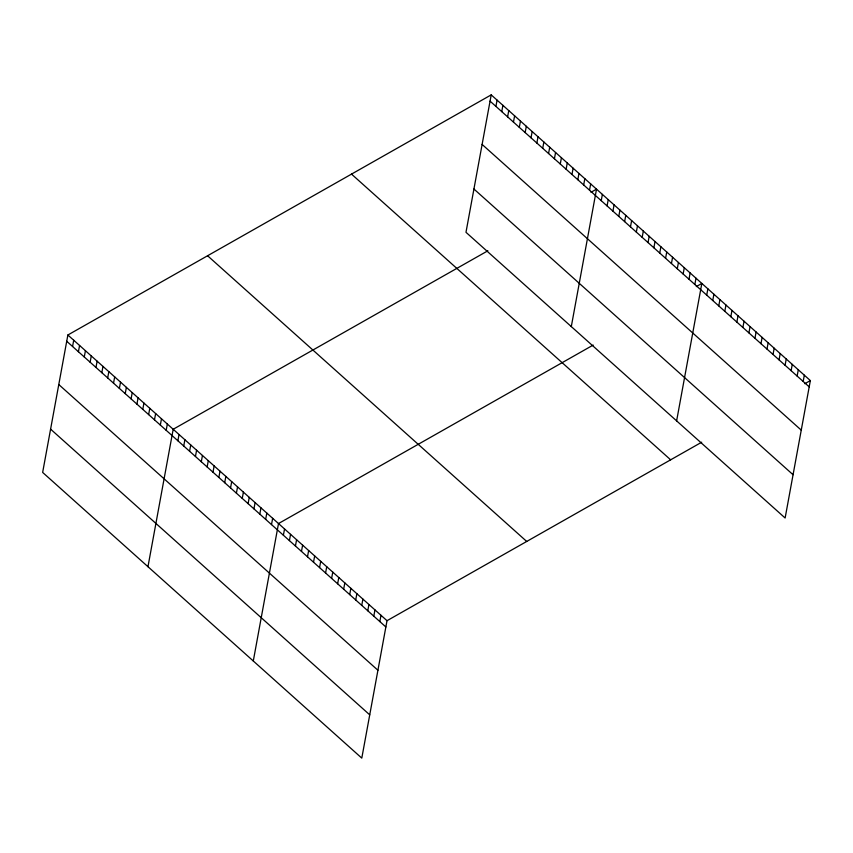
<?xml version="1.0" encoding="UTF-8"?>
<svg xmlns="http://www.w3.org/2000/svg" width="853" height="853" viewBox="0 0 853 853"><rect width="100%" height="100%" fill="white"/><g stroke="black" fill="none" stroke-linecap="round" stroke-linejoin="round"><path stroke-width="1.28" d="M491.211 94.875L465.983 232.304L785.123 518.006L810.35 380.577L491.211 94.875L67.877 334.994L42.65 472.423L361.789 758.125L387.017 620.696L701.699 442.206M72.569 346.499L73.721 340.23M78.423 351.745L79.574 345.465M84.276 356.981L85.428 350.7M90.13 362.216L91.282 355.946M95.973 367.451L97.125 361.182M101.827 372.686L102.978 366.417M107.681 377.932L108.832 371.652M113.534 383.168L114.686 376.898M119.377 388.403L120.529 382.133M125.231 393.638L126.383 387.369M131.085 398.884L132.236 392.604M136.928 404.119L138.079 397.85M142.782 409.355L143.933 403.085M148.635 414.59L149.787 408.32M154.489 419.836L155.641 413.556M160.332 425.071L161.484 418.791M166.186 430.307L167.337 424.037M147.964 566.701L173.191 429.272L487.873 250.782M177.893 440.788L179.045 434.508M183.736 446.023L184.888 439.743M189.59 451.258L190.741 444.989M195.444 456.494L196.595 450.224M201.297 461.74L202.449 455.459M207.14 466.975L208.292 460.695M212.994 472.21L214.146 465.941M218.848 477.445L219.999 471.176M224.702 482.691L225.853 476.411M230.545 487.927L231.696 481.646M236.398 493.162L237.55 486.892M242.252 498.397L243.404 492.128M248.106 503.643L249.257 497.363M253.949 508.878L255.1 502.598M259.802 514.114L260.954 507.844M265.656 519.349L266.808 513.079M271.499 524.595L272.651 518.315M253.288 660.99L278.504 523.55L593.187 345.07M283.388 535.226L284.539 528.956M289.412 540.621L290.564 534.351M295.437 546.016L296.588 539.746M301.472 551.411L302.623 545.142M307.496 556.817L308.647 550.537M313.52 562.212L314.672 555.932M319.555 567.608L320.707 561.327M325.579 573.003L326.731 566.723M331.614 578.398L332.766 572.128M337.639 583.793L338.79 577.524M343.663 589.188L344.815 582.919M349.698 594.584L350.85 588.314M355.722 599.99L356.874 593.709M361.747 605.385L362.898 599.105M367.782 610.78L368.933 604.5M373.806 616.175L374.957 609.906M379.83 621.57L380.982 615.301M495.913 106.39L497.064 100.11M501.756 111.626L502.907 105.345M507.61 116.861L508.761 110.591M513.463 122.096L514.615 115.827M519.306 127.342L520.458 121.062M525.16 132.578L526.312 126.297M531.014 137.813L532.165 131.543M536.868 143.048L538.019 136.779M542.711 148.294L543.862 142.014M548.564 153.529L549.716 147.249M554.418 158.765L555.57 152.495M560.272 164L561.423 157.73M566.115 169.246L567.266 162.966M571.968 174.481L573.12 168.201M577.822 179.716L578.974 173.447M583.676 184.952L584.827 178.682M589.519 190.198L590.671 183.917M571.297 326.592L596.524 189.153L590.98 192.298M601.226 200.668L602.378 194.399M607.08 205.904L608.232 199.634M612.923 211.149L614.075 204.869M618.777 216.385L619.928 210.105M624.631 221.62L625.782 215.351M630.484 226.855L631.636 220.586M636.327 232.091L637.479 225.821M642.181 237.337L643.333 231.056M648.035 242.572L649.186 236.302M653.878 247.807L655.029 241.538M659.732 253.042L660.883 246.773M665.585 258.288L666.737 252.008M671.439 263.524L672.59 257.254M677.282 268.759L678.434 262.489M683.136 273.994L684.287 267.725M688.989 279.24L690.141 272.96M694.843 284.476L695.995 278.195M676.621 420.87L701.838 283.441L696.293 286.587M706.721 295.106L707.873 288.836M712.745 300.501L713.897 294.232M718.77 305.907L719.921 299.627M724.805 311.302L725.956 305.022M730.829 316.698L731.981 310.417M736.864 322.093L738.016 315.823M742.888 327.488L744.04 321.218M748.913 332.883L750.064 326.614M754.948 338.278L756.099 332.009M760.972 343.684L762.124 337.404M766.996 349.08L768.148 342.799M773.031 354.475L774.183 348.195M779.056 359.87L780.207 353.59M785.091 365.265L786.242 358.996M791.115 370.66L792.266 364.391M797.139 376.056L798.291 369.786M803.174 381.451L804.326 375.181M804.805 383.722L810.35 380.577M490.059 101.144L809.198 386.857M482.116 144.434L801.255 430.136M473.927 189.025L793.066 474.726M351.511 174.108L670.65 459.82M207.578 255.751L526.717 541.452M67.877 334.994L387.017 620.696M66.726 341.264L385.865 626.966M58.782 384.543L377.922 670.255M50.594 429.144L369.733 714.846"/></g></svg>
